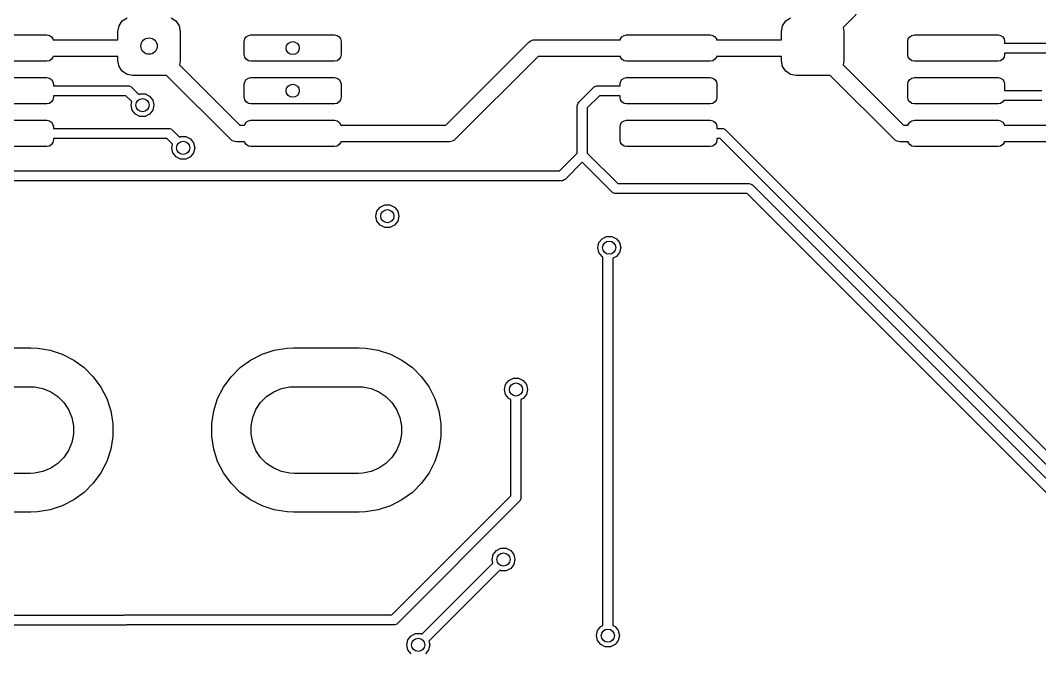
# Model space of a CAD drawing. Extents: x 0.05 to 3.89, y 0.04 to 4.21.
# Drawn here: x 1.982 to 2.593, y 1.735 to 2.115 of the extents above; entities that cross this region are included whole.
import ezdxf

# ---------------------------------------------------------------- set-up
doc = ezdxf.new("R2010")
doc.units = 0
doc.header["$MEASUREMENT"] = 0
doc.layers.add('BLACK', color=7, linetype='CONTINUOUS')

msp = doc.modelspace()

# ---------------------------------------------------------------- linework, layer by layer
at = {"layer": 'BLACK', "linetype": 'CONTINUOUS'}
for p, q in [((2.49023, 2.12528), (2.47533, 2.11038)), ((2.04295, 2.11433), (2.04582, 2.11625)), ((2.07229, 2.11625), (2.07516, 2.11433)), ((2.44098, 2.11433), (2.44385, 2.11625)), ((2.04035, 2.10807), (2.04103, 2.11146)), ((2.04103, 2.11146), (2.04295, 2.11433)), ((2.07516, 2.11433), (2.07708, 2.11146)), ((2.07708, 2.11146), (2.07776, 2.10807)), ((2.43839, 2.10807), (2.43906, 2.11146)), ((2.43906, 2.11146), (2.44098, 2.11433)), ((2.47533, 2.11038), (2.47579, 2.10807)), ((1.94754, 2.10591), (1.99774, 2.10591)), ((1.99774, 2.10591), (1.99924, 2.10561)), ((1.99924, 2.10561), (2.00052, 2.10475)), ((2.00052, 2.10475), (2.00137, 2.10348)), ((2.00137, 2.10348), (2.00146, 2.10303)), ((2.00146, 2.10303), (2.04035, 2.10303)), ((2.04035, 2.10303), (2.04035, 2.10807)), ((2.07776, 2.10807), (2.07776, 2.09035)), ((2.11617, 2.10197), (2.11647, 2.10348)), ((2.11647, 2.10348), (2.11733, 2.10475)), ((2.11733, 2.10475), (2.1186, 2.10561)), ((2.1186, 2.10561), (2.12011, 2.10591)), ((2.12011, 2.10591), (2.17031, 2.10591)), ((2.17031, 2.10591), (2.17182, 2.10561)), ((2.17182, 2.10561), (2.17309, 2.10475)), ((2.17309, 2.10475), (2.17395, 2.10348)), ((2.17395, 2.10348), (2.17425, 2.10197)), ((2.28938, 2.10294), (2.29035, 2.10303)), ((2.29035, 2.10303), (2.34178, 2.10303)), ((2.34178, 2.10303), (2.34187, 2.10348)), ((2.34187, 2.10348), (2.34272, 2.10475)), ((2.34272, 2.10475), (2.344, 2.10561)), ((2.344, 2.10561), (2.34551, 2.10591)), ((2.34551, 2.10591), (2.3957, 2.10591)), ((2.3957, 2.10591), (2.39721, 2.10561)), ((2.39721, 2.10561), (2.39849, 2.10475)), ((2.39849, 2.10475), (2.39934, 2.10348)), ((2.39934, 2.10348), (2.39943, 2.10303)), ((2.39943, 2.10303), (2.43839, 2.10303)), ((2.43839, 2.10303), (2.43839, 2.10807)), ((2.47579, 2.10807), (2.47579, 2.09035)), ((2.51414, 2.10197), (2.51444, 2.10348)), ((2.51444, 2.10348), (2.51529, 2.10475)), ((2.51529, 2.10475), (2.51657, 2.10561)), ((2.51657, 2.10561), (2.51808, 2.10591)), ((2.51808, 2.10591), (2.56827, 2.10591)), ((2.56827, 2.10591), (2.56978, 2.10561)), ((2.56978, 2.10561), (2.57106, 2.10475)), ((2.57106, 2.10475), (2.57191, 2.10348)), ((2.57191, 2.10348), (2.57221, 2.10197)), ((2.11617, 2.09409), (2.11617, 2.10197)), ((2.17425, 2.10197), (2.17425, 2.09409)), ((2.2371, 2.05185), (2.28682, 2.10157)), ((2.28682, 2.10157), (2.28758, 2.10219)), ((2.28758, 2.10219), (2.28938, 2.10294)), ((2.28938, 2.10294), (2.28938, 2.10294)), ((2.51414, 2.09409), (2.51414, 2.10197)), ((2.57221, 2.10197), (2.57221, 2.10103)), ((2.57221, 2.10103), (2.63937, 2.10103)), ((2.00052, 2.09131), (1.99924, 2.09046)), ((2.00137, 2.09259), (2.00052, 2.09131)), ((2.00146, 2.09303), (2.00137, 2.09259)), ((2.04035, 2.09303), (2.00146, 2.09303)), ((2.04035, 2.09035), (2.04035, 2.09303)), ((2.11647, 2.09259), (2.11617, 2.09409)), ((2.11733, 2.09131), (2.11647, 2.09259)), ((2.1186, 2.09046), (2.11733, 2.09131)), ((2.17309, 2.09131), (2.17182, 2.09046)), ((2.17395, 2.09259), (2.17309, 2.09131)), ((2.17425, 2.09409), (2.17395, 2.09259)), ((2.29243, 2.09303), (2.24271, 2.04331)), ((2.34178, 2.09303), (2.29243, 2.09303)), ((2.34187, 2.09259), (2.34178, 2.09303)), ((2.34272, 2.09131), (2.34187, 2.09259)), ((2.344, 2.09046), (2.34272, 2.09131)), ((2.39849, 2.09131), (2.39721, 2.09046)), ((2.39934, 2.09259), (2.39849, 2.09131)), ((2.39943, 2.09303), (2.39934, 2.09259)), ((2.43839, 2.09303), (2.39943, 2.09303)), ((2.43839, 2.09035), (2.43839, 2.09303)), ((2.51444, 2.09259), (2.51414, 2.09409)), ((2.51529, 2.09131), (2.51444, 2.09259)), ((2.51657, 2.09046), (2.51529, 2.09131)), ((2.57106, 2.09131), (2.56978, 2.09046)), ((2.57191, 2.09259), (2.57106, 2.09131)), ((2.57221, 2.09409), (2.57191, 2.09259)), ((2.63813, 2.09503), (2.57221, 2.09503)), ((2.57221, 2.09503), (2.57221, 2.09409)), ((1.99774, 2.09016), (1.94754, 2.09016)), ((1.99924, 2.09046), (1.99774, 2.09016)), ((2.04103, 2.08696), (2.04035, 2.09035)), ((2.04295, 2.08409), (2.04103, 2.08696)), ((2.07776, 2.09035), (2.0773, 2.08804)), ((2.0773, 2.08804), (2.11349, 2.05185)), ((2.12011, 2.09016), (2.1186, 2.09046)), ((2.17031, 2.09016), (2.12011, 2.09016)), ((2.17182, 2.09046), (2.17031, 2.09016)), ((2.34551, 2.09016), (2.344, 2.09046)), ((2.3957, 2.09016), (2.34551, 2.09016)), ((2.39721, 2.09046), (2.3957, 2.09016)), ((2.43906, 2.08696), (2.43839, 2.09035)), ((2.44098, 2.08409), (2.43906, 2.08696)), ((2.47579, 2.09035), (2.47533, 2.08804)), ((2.47533, 2.08804), (2.51152, 2.05185)), ((2.51808, 2.09016), (2.51657, 2.09046)), ((2.56827, 2.09016), (2.51808, 2.09016)), ((2.56978, 2.09046), (2.56827, 2.09016)), ((1.94754, 2.08031), (1.99774, 2.08031)), ((1.99774, 2.08031), (1.99924, 2.08002)), ((1.99924, 2.08002), (2.00052, 2.07916)), ((2.00052, 2.07916), (2.00137, 2.07788)), ((2.04582, 2.08217), (2.04295, 2.08409)), ((2.04921, 2.0815), (2.04582, 2.08217)), ((2.0689, 2.0815), (2.04921, 2.0815)), ((2.06957, 2.08163), (2.0689, 2.0815)), ((2.10788, 2.04331), (2.06957, 2.08163)), ((2.11647, 2.07788), (2.11733, 2.07916)), ((2.11733, 2.07916), (2.1186, 2.08002)), ((2.1186, 2.08002), (2.12011, 2.08031)), ((2.12011, 2.08031), (2.17031, 2.08031)), ((2.17031, 2.08031), (2.17182, 2.08002)), ((2.17182, 2.08002), (2.17309, 2.07916)), ((2.17309, 2.07916), (2.17395, 2.07788)), ((2.34187, 2.07788), (2.34272, 2.07916)), ((2.34272, 2.07916), (2.344, 2.08002)), ((2.344, 2.08002), (2.34551, 2.08031)), ((2.34551, 2.08031), (2.3957, 2.08031)), ((2.3957, 2.08031), (2.39721, 2.08002)), ((2.39721, 2.08002), (2.39849, 2.07916)), ((2.39849, 2.07916), (2.39934, 2.07788)), ((2.44385, 2.08217), (2.44098, 2.08409)), ((2.44724, 2.0815), (2.44385, 2.08217)), ((2.46693, 2.0815), (2.44724, 2.0815)), ((2.4676, 2.08163), (2.46693, 2.0815)), ((2.50591, 2.04331), (2.4676, 2.08163)), ((2.51444, 2.07788), (2.51529, 2.07916)), ((2.51529, 2.07916), (2.51657, 2.08002)), ((2.51657, 2.08002), (2.51808, 2.08031)), ((2.51808, 2.08031), (2.56827, 2.08031)), ((2.56827, 2.08031), (2.56978, 2.08002)), ((2.56978, 2.08002), (2.57106, 2.07916)), ((2.57106, 2.07916), (2.57191, 2.07788)), ((2.00137, 2.07788), (2.00167, 2.07638)), ((2.00167, 2.07638), (2.00167, 2.07544)), ((2.00167, 2.07544), (2.04646, 2.07544)), ((2.04646, 2.07544), (2.04704, 2.07538)), ((2.04704, 2.07538), (2.04812, 2.07494)), ((2.04812, 2.07494), (2.04858, 2.07456)), ((2.04858, 2.07456), (2.05295, 2.07019)), ((2.11617, 2.07638), (2.11647, 2.07788)), ((2.11617, 2.0685), (2.11617, 2.07638)), ((2.17395, 2.07788), (2.17425, 2.07638)), ((2.17425, 2.07638), (2.17425, 2.0685)), ((2.31678, 2.06551), (2.32583, 2.07456)), ((2.32583, 2.07456), (2.32629, 2.07494)), ((2.32629, 2.07494), (2.32662, 2.07507)), ((2.32662, 2.07507), (2.32737, 2.07538)), ((2.32737, 2.07538), (2.32795, 2.07544)), ((2.32795, 2.07544), (2.34157, 2.07544)), ((2.34157, 2.07638), (2.34187, 2.07788)), ((2.34157, 2.07544), (2.34157, 2.07638)), ((2.39934, 2.07788), (2.39964, 2.07638)), ((2.39964, 2.07638), (2.39964, 2.0685)), ((2.51414, 2.07638), (2.51444, 2.07788)), ((2.51414, 2.0685), (2.51414, 2.07638)), ((2.57191, 2.07788), (2.57221, 2.07638)), ((2.57221, 2.07638), (2.57221, 2.07269)), ((2.57221, 2.07269), (2.59459, 2.07269)), ((2.00137, 2.067), (2.00052, 2.06572)), ((2.00167, 2.0685), (2.00137, 2.067)), ((2.04521, 2.06944), (2.00167, 2.06944)), ((2.00167, 2.06944), (2.00167, 2.0685)), ((2.04872, 2.06593), (2.04521, 2.06944)), ((2.05295, 2.07019), (2.05358, 2.0705)), ((2.05358, 2.0705), (2.05665, 2.0705)), ((2.05665, 2.0705), (2.05941, 2.06917)), ((2.05941, 2.06917), (2.06133, 2.06677)), ((2.06133, 2.06677), (2.06201, 2.06378)), ((2.11647, 2.067), (2.11617, 2.0685)), ((2.11733, 2.06572), (2.11647, 2.067)), ((2.17395, 2.067), (2.17309, 2.06572)), ((2.17425, 2.0685), (2.17395, 2.067)), ((2.3292, 2.06944), (2.3219, 2.06214)), ((2.34157, 2.06944), (2.3292, 2.06944)), ((2.34157, 2.0685), (2.34157, 2.06944)), ((2.34187, 2.067), (2.34157, 2.0685)), ((2.34272, 2.06572), (2.34187, 2.067)), ((2.39934, 2.067), (2.39849, 2.06572)), ((2.39964, 2.0685), (2.39934, 2.067)), ((2.51444, 2.067), (2.51414, 2.0685)), ((2.51529, 2.06572), (2.51444, 2.067)), ((2.5717, 2.06669), (2.57106, 2.06572)), ((2.59459, 2.06669), (2.5717, 2.06669)), ((1.99774, 2.06457), (1.94754, 2.06457)), ((1.99924, 2.06487), (1.99774, 2.06457)), ((2.00052, 2.06572), (1.99924, 2.06487)), ((2.04823, 2.06378), (2.04872, 2.06593)), ((2.04891, 2.06079), (2.04823, 2.06378)), ((2.05082, 2.05839), (2.04891, 2.06079)), ((2.06133, 2.06079), (2.05941, 2.05839)), ((2.06201, 2.06378), (2.06133, 2.06079)), ((2.1186, 2.06487), (2.11733, 2.06572)), ((2.12011, 2.06457), (2.1186, 2.06487)), ((2.17031, 2.06457), (2.12011, 2.06457)), ((2.17182, 2.06487), (2.17031, 2.06457)), ((2.17309, 2.06572), (2.17182, 2.06487)), ((2.3159, 2.06339), (2.31596, 2.06397)), ((2.3159, 2.0351), (2.3159, 2.06339)), ((2.31596, 2.06397), (2.3164, 2.06505)), ((2.3164, 2.06505), (2.31678, 2.06551)), ((2.3219, 2.06214), (2.3219, 2.0351)), ((2.344, 2.06487), (2.34272, 2.06572)), ((2.34551, 2.06457), (2.344, 2.06487)), ((2.3957, 2.06457), (2.34551, 2.06457)), ((2.39721, 2.06487), (2.3957, 2.06457)), ((2.39849, 2.06572), (2.39721, 2.06487)), ((2.51657, 2.06487), (2.51529, 2.06572)), ((2.51808, 2.06457), (2.51657, 2.06487)), ((2.56827, 2.06457), (2.51808, 2.06457)), ((2.56978, 2.06487), (2.56827, 2.06457)), ((2.57106, 2.06572), (2.56978, 2.06487)), ((1.94754, 2.05472), (1.99774, 2.05472)), ((1.99774, 2.05472), (1.99924, 2.05442)), ((1.99924, 2.05442), (2.00052, 2.05357)), ((2.05358, 2.05706), (2.05082, 2.05839)), ((2.05665, 2.05706), (2.05358, 2.05706)), ((2.05941, 2.05839), (2.05665, 2.05706)), ((2.11733, 2.05357), (2.1186, 2.05442)), ((2.1186, 2.05442), (2.12011, 2.05472)), ((2.12011, 2.05472), (2.17031, 2.05472)), ((2.17031, 2.05472), (2.17182, 2.05442)), ((2.17182, 2.05442), (2.17309, 2.05357)), ((2.34272, 2.05357), (2.344, 2.05442)), ((2.344, 2.05442), (2.34551, 2.05472)), ((2.34551, 2.05472), (2.3957, 2.05472)), ((2.3957, 2.05472), (2.39721, 2.05442)), ((2.39721, 2.05442), (2.39849, 2.05357)), ((2.51529, 2.05357), (2.51657, 2.05442)), ((2.51657, 2.05442), (2.51808, 2.05472)), ((2.51808, 2.05472), (2.56827, 2.05472)), ((2.56827, 2.05472), (2.56978, 2.05442)), ((2.56978, 2.05442), (2.57106, 2.05357)), ((2.00052, 2.05357), (2.00137, 2.05229)), ((2.00137, 2.05229), (2.00167, 2.05079)), ((2.00167, 2.05079), (2.00167, 2.04985)), ((2.00167, 2.04985), (2.07087, 2.04985)), ((2.07087, 2.04985), (2.07145, 2.04979)), ((2.07145, 2.04979), (2.07253, 2.04934)), ((2.07253, 2.04934), (2.07299, 2.04897)), ((2.07299, 2.04897), (2.07736, 2.0446)), ((2.11349, 2.05185), (2.11639, 2.05185)), ((2.11639, 2.05185), (2.11647, 2.05229)), ((2.11647, 2.05229), (2.11733, 2.05357)), ((2.17309, 2.05357), (2.17395, 2.05229)), ((2.17395, 2.05229), (2.17403, 2.05185)), ((2.17403, 2.05185), (2.2371, 2.05185)), ((2.34157, 2.05079), (2.34187, 2.05229)), ((2.34157, 2.04291), (2.34157, 2.05079)), ((2.34187, 2.05229), (2.34272, 2.05357)), ((2.39849, 2.05357), (2.39934, 2.05229)), ((2.39934, 2.05229), (2.39964, 2.05079)), ((2.39964, 2.05079), (2.39964, 2.04985)), ((2.39964, 2.04985), (2.40276, 2.04985)), ((2.40276, 2.04985), (2.40334, 2.04979)), ((2.40334, 2.04979), (2.40442, 2.04934)), ((2.40442, 2.04934), (2.40488, 2.04897)), ((2.40488, 2.04897), (2.64267, 1.81118)), ((2.51152, 2.05185), (2.51435, 2.05185)), ((2.51435, 2.05185), (2.51444, 2.05229)), ((2.51444, 2.05229), (2.51529, 2.05357)), ((2.57106, 2.05357), (2.57191, 2.05229)), ((2.57191, 2.05229), (2.572, 2.05185)), ((2.572, 2.05185), (2.63986, 2.05185)), ((2.00167, 2.04291), (2.00137, 2.04141)), ((2.06962, 2.04385), (2.00167, 2.04385)), ((2.00167, 2.04385), (2.00167, 2.04291)), ((2.07313, 2.04034), (2.06962, 2.04385)), ((2.07736, 2.0446), (2.07799, 2.04491)), ((2.07799, 2.04491), (2.08106, 2.04491)), ((2.08106, 2.04491), (2.08382, 2.04358)), ((2.08382, 2.04358), (2.08574, 2.04118)), ((2.10864, 2.04269), (2.10788, 2.04331)), ((2.1097, 2.04226), (2.10864, 2.04269)), ((2.10864, 2.04269), (2.10864, 2.04269)), ((2.11044, 2.04195), (2.1097, 2.04226)), ((2.11142, 2.04185), (2.11044, 2.04195)), ((2.11044, 2.04195), (2.11044, 2.04195)), ((2.24015, 2.04195), (2.23917, 2.04185)), ((2.2409, 2.04226), (2.24015, 2.04195)), ((2.24015, 2.04195), (2.24015, 2.04195)), ((2.24195, 2.04269), (2.2409, 2.04226)), ((2.24271, 2.04331), (2.24195, 2.04269)), ((2.24195, 2.04269), (2.24195, 2.04269)), ((2.34187, 2.04141), (2.34157, 2.04291)), ((2.39964, 2.04291), (2.39934, 2.04141)), ((2.40151, 2.04385), (2.39964, 2.04385)), ((2.39964, 2.04385), (2.39964, 2.04291)), ((2.63755, 1.80781), (2.40151, 2.04385)), ((2.50667, 2.04269), (2.50591, 2.04331)), ((2.50773, 2.04226), (2.50667, 2.04269)), ((2.50667, 2.04269), (2.50667, 2.04269)), ((2.50847, 2.04195), (2.50773, 2.04226)), ((2.50945, 2.04185), (2.50847, 2.04195)), ((2.50847, 2.04195), (2.50847, 2.04195)), ((1.99774, 2.03898), (1.94873, 2.03898)), ((1.99924, 2.03928), (1.99774, 2.03898)), ((2.00052, 2.04013), (1.99924, 2.03928)), ((2.00137, 2.04141), (2.00052, 2.04013)), ((2.07264, 2.03819), (2.07313, 2.04034)), ((2.07332, 2.0352), (2.07264, 2.03819)), ((2.08574, 2.04118), (2.08642, 2.03819)), ((2.08642, 2.03819), (2.08574, 2.0352)), ((2.11639, 2.04185), (2.11142, 2.04185)), ((2.11647, 2.04141), (2.11639, 2.04185)), ((2.11733, 2.04013), (2.11647, 2.04141)), ((2.1186, 2.03928), (2.11733, 2.04013)), ((2.12011, 2.03898), (2.1186, 2.03928)), ((2.17031, 2.03898), (2.12011, 2.03898)), ((2.17182, 2.03928), (2.17031, 2.03898)), ((2.17309, 2.04013), (2.17182, 2.03928)), ((2.17395, 2.04141), (2.17309, 2.04013)), ((2.17403, 2.04185), (2.17395, 2.04141)), ((2.23917, 2.04185), (2.17403, 2.04185)), ((2.34272, 2.04013), (2.34187, 2.04141)), ((2.344, 2.03928), (2.34272, 2.04013)), ((2.34551, 2.03898), (2.344, 2.03928)), ((2.3957, 2.03898), (2.34551, 2.03898)), ((2.39721, 2.03928), (2.3957, 2.03898)), ((2.39849, 2.04013), (2.39721, 2.03928)), ((2.39934, 2.04141), (2.39849, 2.04013)), ((2.51435, 2.04185), (2.50945, 2.04185)), ((2.51444, 2.04141), (2.51435, 2.04185)), ((2.51529, 2.04013), (2.51444, 2.04141)), ((2.51657, 2.03928), (2.51529, 2.04013)), ((2.51808, 2.03898), (2.51657, 2.03928)), ((2.56827, 2.03898), (2.51808, 2.03898)), ((2.56978, 2.03928), (2.56827, 2.03898)), ((2.57106, 2.04013), (2.56978, 2.03928)), ((2.57191, 2.04141), (2.57106, 2.04013)), ((2.572, 2.04185), (2.57191, 2.04141)), ((2.64193, 2.04185), (2.572, 2.04185)), ((2.07523, 2.0328), (2.07332, 2.0352)), ((2.07799, 2.03147), (2.07523, 2.0328)), ((2.08106, 2.03147), (2.07799, 2.03147)), ((2.08382, 2.0328), (2.08106, 2.03147)), ((2.08574, 2.0352), (2.08382, 2.0328)), ((2.30521, 2.02441), (2.3159, 2.0351)), ((2.3219, 2.0351), (2.34022, 2.01678)), ((1.94621, 2.02441), (2.30521, 2.02441)), ((2.3189, 2.02962), (2.30857, 2.01929)), ((2.33686, 2.01166), (2.3189, 2.02962)), ((2.30645, 2.01841), (1.94746, 2.01841)), ((2.30703, 2.01847), (2.30645, 2.01841)), ((2.30812, 2.01892), (2.30703, 2.01847)), ((2.30857, 2.01929), (2.30812, 2.01892)), ((2.33731, 2.01129), (2.33686, 2.01166)), ((2.34022, 2.01678), (2.41899, 2.01678)), ((2.41899, 2.01678), (2.41958, 2.01672)), ((2.41958, 2.01672), (2.42066, 2.01627)), ((2.42066, 2.01627), (2.42111, 2.0159)), ((2.42111, 2.0159), (2.63077, 1.80625)), ((2.33839, 2.01084), (2.33731, 2.01129)), ((2.33898, 2.01078), (2.33839, 2.01084)), ((2.41775, 2.01078), (2.33898, 2.01078)), ((2.62565, 1.80288), (2.41775, 2.01078)), ((2.19508, 1.99724), (2.19576, 2.00023)), ((2.19576, 2.00023), (2.19767, 2.00263)), ((2.19767, 2.00263), (2.20044, 2.00396)), ((2.20044, 2.00396), (2.2035, 2.00396)), ((2.2035, 2.00396), (2.20626, 2.00263)), ((2.20626, 2.00263), (2.20818, 2.00023)), ((2.20818, 2.00023), (2.20886, 1.99724)), ((2.19576, 1.99425), (2.19508, 1.99724)), ((2.19767, 1.99186), (2.19576, 1.99425)), ((2.20818, 1.99425), (2.20626, 1.99186)), ((2.20886, 1.99724), (2.20818, 1.99425)), ((2.20044, 1.99053), (2.19767, 1.99186)), ((2.2035, 1.99053), (2.20044, 1.99053)), ((2.20626, 1.99186), (2.2035, 1.99053)), ((2.32815, 1.97835), (2.32883, 1.98134)), ((2.32883, 1.98134), (2.33074, 1.98373)), ((2.33074, 1.98373), (2.33351, 1.98506)), ((2.33351, 1.98506), (2.33657, 1.98506)), ((2.33657, 1.98506), (2.33934, 1.98373)), ((2.33934, 1.98373), (2.34125, 1.98134)), ((2.34125, 1.98134), (2.34193, 1.97835)), ((2.32883, 1.97536), (2.32815, 1.97835)), ((2.33074, 1.97296), (2.32883, 1.97536)), ((2.34125, 1.97536), (2.33934, 1.97296)), ((2.34193, 1.97835), (2.34125, 1.97536)), ((2.33125, 1.97272), (2.33074, 1.97296)), ((2.33125, 1.75168), (2.33125, 1.97272)), ((2.33934, 1.97296), (2.33725, 1.97196)), ((2.33725, 1.97196), (2.33725, 1.75168)), ((1.94882, 1.91819), (1.98819, 1.91819)), ((1.98819, 1.91819), (1.99205, 1.91804)), ((1.99205, 1.91804), (1.99968, 1.91683)), ((1.99968, 1.91683), (2.00702, 1.91444)), ((2.00702, 1.91444), (2.0139, 1.91094)), ((2.11996, 1.91094), (2.12684, 1.91444)), ((2.12684, 1.91444), (2.13418, 1.91683)), ((2.13418, 1.91683), (2.14181, 1.91804)), ((2.14181, 1.91804), (2.14567, 1.91819)), ((2.14567, 1.91819), (2.18504, 1.91819)), ((2.18504, 1.91819), (2.1889, 1.91804)), ((2.1889, 1.91804), (2.19653, 1.91683)), ((2.19653, 1.91683), (2.20387, 1.91444)), ((2.20387, 1.91444), (2.21075, 1.91094)), ((2.0139, 1.91094), (2.02015, 1.9064)), ((2.11371, 1.9064), (2.11996, 1.91094)), ((2.21075, 1.91094), (2.217, 1.9064)), ((2.02015, 1.9064), (2.02561, 1.90094)), ((2.10825, 1.90094), (2.11371, 1.9064)), ((2.217, 1.9064), (2.22246, 1.90094)), ((2.02561, 1.90094), (2.03015, 1.89469)), ((2.10371, 1.89469), (2.10825, 1.90094)), ((2.22246, 1.90094), (2.227, 1.89469)), ((2.27224, 1.89331), (2.27293, 1.8963)), ((2.27293, 1.8963), (2.27484, 1.89869)), ((2.27484, 1.89869), (2.2776, 1.90002)), ((2.2776, 1.90002), (2.28067, 1.90002)), ((2.28067, 1.90002), (2.28343, 1.89869)), ((2.28343, 1.89869), (2.28534, 1.8963)), ((2.28534, 1.8963), (2.28602, 1.89331)), ((1.94923, 1.89498), (1.98778, 1.89498)), ((1.98778, 1.89498), (1.99033, 1.89485)), ((1.99033, 1.89485), (1.99533, 1.89386)), ((1.99533, 1.89386), (2.00004, 1.89191)), ((2.00004, 1.89191), (2.00427, 1.88907)), ((2.00427, 1.88907), (2.00788, 1.88547)), ((2.03015, 1.89469), (2.03366, 1.88781)), ((2.1002, 1.88781), (2.10371, 1.89469)), ((2.12598, 1.88547), (2.12958, 1.88907)), ((2.12958, 1.88907), (2.13382, 1.89191)), ((2.13382, 1.89191), (2.13853, 1.89386)), ((2.13853, 1.89386), (2.14353, 1.89485)), ((2.14353, 1.89485), (2.14608, 1.89498)), ((2.14608, 1.89498), (2.18463, 1.89498)), ((2.18463, 1.89498), (2.18718, 1.89485)), ((2.18718, 1.89485), (2.19218, 1.89386)), ((2.19218, 1.89386), (2.19689, 1.89191)), ((2.19689, 1.89191), (2.20112, 1.88907)), ((2.20112, 1.88907), (2.20473, 1.88547)), ((2.227, 1.89469), (2.23051, 1.88781)), ((2.27293, 1.89032), (2.27224, 1.89331)), ((2.27484, 1.88792), (2.27293, 1.89032)), ((2.28534, 1.89032), (2.28343, 1.88792)), ((2.28602, 1.89331), (2.28534, 1.89032)), ((2.00788, 1.88547), (2.01071, 1.88123)), ((2.03366, 1.88781), (2.03604, 1.88046)), ((2.09782, 1.88046), (2.1002, 1.88781)), ((2.12315, 1.88123), (2.12598, 1.88547)), ((2.20473, 1.88547), (2.20756, 1.88123)), ((2.23051, 1.88781), (2.23289, 1.88046)), ((2.27613, 1.8873), (2.27484, 1.88792)), ((2.27613, 1.82959), (2.27613, 1.8873)), ((2.28343, 1.88792), (2.28213, 1.8873)), ((2.28213, 1.8873), (2.28213, 1.82835)), ((2.01071, 1.88123), (2.01266, 1.87652)), ((2.03604, 1.88046), (2.03725, 1.87284)), ((2.09661, 1.87284), (2.09782, 1.88046)), ((2.1212, 1.87652), (2.12315, 1.88123)), ((2.20756, 1.88123), (2.20951, 1.87652)), ((2.23289, 1.88046), (2.2341, 1.87284)), ((2.01266, 1.87652), (2.01365, 1.87152)), ((2.01365, 1.87152), (2.01365, 1.86643)), ((2.03725, 1.87284), (2.03725, 1.86512)), ((2.09661, 1.86512), (2.09661, 1.87284)), ((2.1202, 1.87152), (2.1212, 1.87652)), ((2.1202, 1.86643), (2.1202, 1.87152)), ((2.20951, 1.87652), (2.2105, 1.87152)), ((2.2105, 1.87152), (2.2105, 1.86643)), ((2.2341, 1.87284), (2.2341, 1.86512)), ((2.01365, 1.86643), (2.01266, 1.86143)), ((2.03725, 1.86512), (2.03604, 1.85749)), ((2.09782, 1.85749), (2.09661, 1.86512)), ((2.1212, 1.86143), (2.1202, 1.86643)), ((2.2105, 1.86643), (2.20951, 1.86143)), ((2.2341, 1.86512), (2.23289, 1.85749)), ((2.01266, 1.86143), (2.01071, 1.85672)), ((2.12315, 1.85672), (2.1212, 1.86143)), ((2.20951, 1.86143), (2.20756, 1.85672)), ((2.00788, 1.85248), (2.00427, 1.84888)), ((2.01071, 1.85672), (2.00788, 1.85248)), ((2.03604, 1.85749), (2.03366, 1.85014)), ((2.1002, 1.85014), (2.09782, 1.85749)), ((2.12598, 1.85248), (2.12315, 1.85672)), ((2.12958, 1.84888), (2.12598, 1.85248)), ((2.20473, 1.85248), (2.20112, 1.84888)), ((2.20756, 1.85672), (2.20473, 1.85248)), ((2.23289, 1.85749), (2.23051, 1.85014)), ((2.00427, 1.84888), (2.00004, 1.84605)), ((2.03366, 1.85014), (2.03015, 1.84326)), ((2.10371, 1.84326), (2.1002, 1.85014)), ((2.13382, 1.84605), (2.12958, 1.84888)), ((2.20112, 1.84888), (2.19689, 1.84605)), ((2.23051, 1.85014), (2.227, 1.84326)), ((1.98778, 1.84298), (1.94923, 1.84298)), ((1.99033, 1.8431), (1.98778, 1.84298)), ((1.99533, 1.8441), (1.99033, 1.8431)), ((2.00004, 1.84605), (1.99533, 1.8441)), ((2.03015, 1.84326), (2.02561, 1.83702)), ((2.10825, 1.83702), (2.10371, 1.84326)), ((2.13853, 1.8441), (2.13382, 1.84605)), ((2.14353, 1.8431), (2.13853, 1.8441)), ((2.14608, 1.84298), (2.14353, 1.8431)), ((2.18463, 1.84298), (2.14608, 1.84298)), ((2.18718, 1.8431), (2.18463, 1.84298)), ((2.19218, 1.8441), (2.18718, 1.8431)), ((2.19689, 1.84605), (2.19218, 1.8441)), ((2.227, 1.84326), (2.22246, 1.83702)), ((2.02561, 1.83702), (2.02015, 1.83155)), ((2.11371, 1.83155), (2.10825, 1.83702)), ((2.22246, 1.83702), (2.217, 1.83155)), ((2.02015, 1.83155), (2.0139, 1.82702)), ((2.11996, 1.82702), (2.11371, 1.83155)), ((2.20466, 1.75812), (2.27613, 1.82959)), ((2.217, 1.83155), (2.21075, 1.82702)), ((2.28213, 1.82835), (2.28208, 1.82776)), ((2.00702, 1.82351), (1.99968, 1.82112)), ((2.0139, 1.82702), (2.00702, 1.82351)), ((2.12684, 1.82351), (2.11996, 1.82702)), ((2.13418, 1.82112), (2.12684, 1.82351)), ((2.20387, 1.82351), (2.19653, 1.82112)), ((2.21075, 1.82702), (2.20387, 1.82351)), ((2.28126, 1.82623), (2.20803, 1.753)), ((2.28163, 1.82668), (2.28126, 1.82623)), ((2.28189, 1.82732), (2.28163, 1.82668)), ((2.28208, 1.82776), (2.28189, 1.82732)), ((1.98819, 1.81976), (1.94882, 1.81976)), ((1.99205, 1.81992), (1.98819, 1.81976)), ((1.99968, 1.82112), (1.99205, 1.81992)), ((2.14181, 1.81992), (2.13418, 1.82112)), ((2.14567, 1.81976), (2.14181, 1.81992)), ((2.18504, 1.81976), (2.14567, 1.81976)), ((2.1889, 1.81992), (2.18504, 1.81976)), ((2.19653, 1.82112), (2.1889, 1.81992)), ((2.26736, 1.79673), (2.27012, 1.79806)), ((2.27012, 1.79806), (2.27319, 1.79806)), ((2.27319, 1.79806), (2.27595, 1.79673)), ((2.26476, 1.79134), (2.26545, 1.79433)), ((2.26526, 1.78918), (2.26476, 1.79134)), ((2.26545, 1.79433), (2.26736, 1.79673)), ((2.27595, 1.79673), (2.27786, 1.79433)), ((2.27786, 1.79433), (2.27854, 1.79134)), ((2.27854, 1.79134), (2.27786, 1.78835)), ((2.22264, 1.74657), (2.26526, 1.78918)), ((2.27595, 1.78595), (2.27319, 1.78462)), ((2.27786, 1.78835), (2.27595, 1.78595)), ((2.26949, 1.78493), (2.22687, 1.74231)), ((2.27012, 1.78462), (2.26949, 1.78493)), ((2.27319, 1.78462), (2.27012, 1.78462)), ((1.59677, 1.75787), (2.04384, 1.75787)), ((2.04384, 1.75787), (2.0443, 1.75806)), ((2.0443, 1.75806), (2.04488, 1.75812)), ((2.04488, 1.75812), (2.20466, 1.75812)), ((2.04463, 1.75187), (1.59552, 1.75187)), ((2.04522, 1.75193), (2.04463, 1.75187)), ((2.04568, 1.75212), (2.04522, 1.75193)), ((2.20591, 1.75212), (2.04568, 1.75212)), ((2.20649, 1.75218), (2.20591, 1.75212)), ((2.20757, 1.75262), (2.20649, 1.75218)), ((2.20803, 1.753), (2.20757, 1.75262)), ((2.32736, 1.74567), (2.32804, 1.74866)), ((2.32804, 1.74866), (2.32996, 1.75106)), ((2.32996, 1.75106), (2.33125, 1.75168)), ((2.33725, 1.75168), (2.33855, 1.75106)), ((2.33855, 1.75106), (2.34046, 1.74866)), ((2.34046, 1.74866), (2.34114, 1.74567)), ((2.21358, 1.74016), (2.21426, 1.74315)), ((2.21426, 1.74315), (2.21618, 1.74554)), ((2.21618, 1.74554), (2.21894, 1.74687)), ((2.21894, 1.74687), (2.22201, 1.74687)), ((2.22201, 1.74687), (2.22264, 1.74657)), ((2.32804, 1.74268), (2.32736, 1.74567)), ((2.32996, 1.74028), (2.32804, 1.74268)), ((2.34046, 1.74268), (2.33855, 1.74028)), ((2.34114, 1.74567), (2.34046, 1.74268)), ((2.21426, 1.73717), (2.21358, 1.74016)), ((2.21618, 1.73477), (2.21426, 1.73717)), ((2.22668, 1.73717), (2.22477, 1.73477)), ((2.22736, 1.74016), (2.22668, 1.73717)), ((2.22687, 1.74231), (2.22736, 1.74016)), ((2.33272, 1.73895), (2.32996, 1.74028)), ((2.33579, 1.73895), (2.33272, 1.73895)), ((2.33855, 1.74028), (2.33579, 1.73895))]:
    msp.add_line(p, q, dxfattribs=at)
at = {"layer": 'BLACK'}
for centre, radius in [((2.05906, 2.09921), 0.00492), ((2.14521, 2.09803), 0.00394), ((2.14521, 2.07244), 0.00394), ((2.05512, 2.06378), 0.00394), ((2.07953, 2.03819), 0.00394), ((2.20197, 1.99724), 0.00394), ((2.33504, 1.97835), 0.00394), ((2.27913, 1.89331), 0.00394), ((2.27165, 1.79134), 0.00394), ((2.33425, 1.74567), 0.00394), ((2.22047, 1.74016), 0.00394)]:
    msp.add_circle(centre, radius, dxfattribs=at)

doc.saveas('drawing.dxf')
